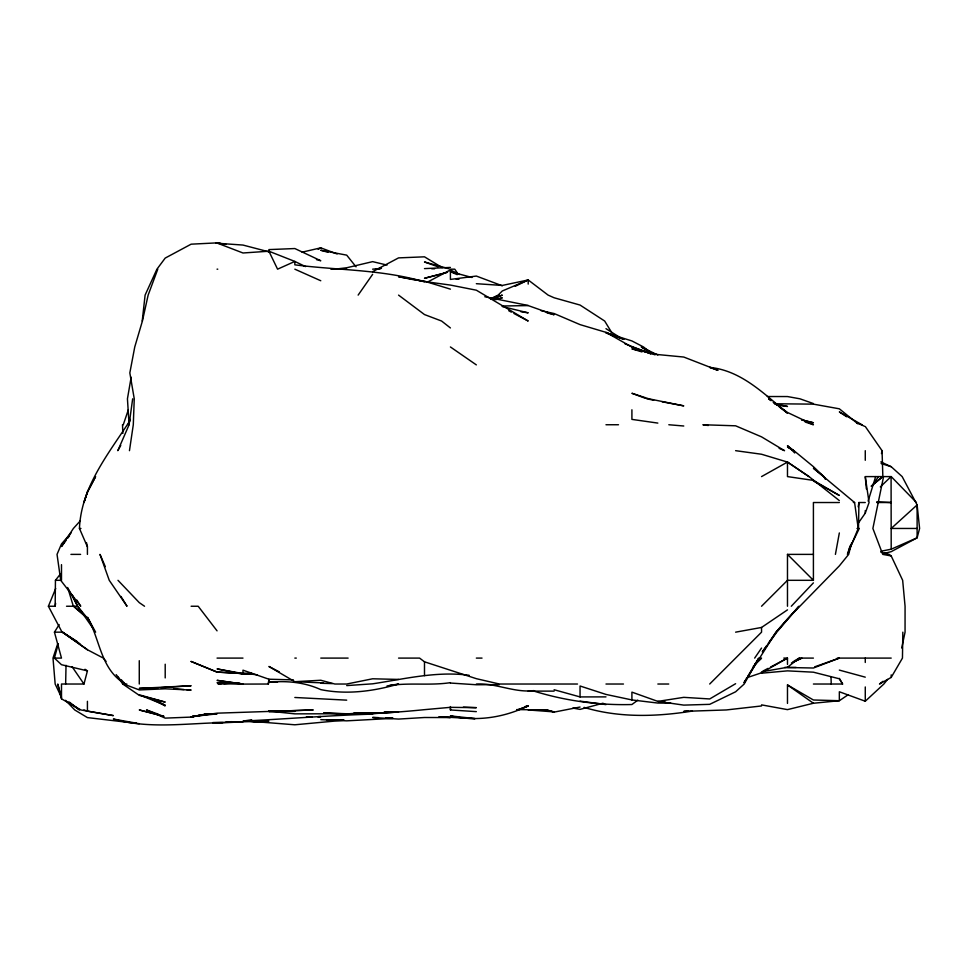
<?xml version="1.0" encoding="UTF-8"?>
<svg xmlns="http://www.w3.org/2000/svg" width="968" height="968" viewBox="0 0 968 968"><rect width="100%" height="100%" fill="white"/><g stroke="black" fill="none" stroke-linecap="round" stroke-linejoin="round"><path stroke-width="1.45" d="M55.696 588.496L48.4 606.246L55.164 606.246L55.442 580.316L60.621 573.734M902.841 632.165L902.454 658.095L891.201 677.418L879.489 684.025L882.997 681.278M858.495 528.455L858.931 502.525L865.271 502.525M65.642 684.025L66.03 665.306M142.223 321.025L145.103 295.107L156.937 269.177L165.201 258.081L191.119 244.178L217.05 242.871M268.354 684.025L268.91 679.415L268.354 684.025L242.98 684.098L217.05 680.359L242.98 684.025L217.05 682.73L240.1 683.42M132.664 398.816L129.095 424.746L117.83 450.677L120.746 445.486M87.422 554.386L87.422 546.811L79.449 528.455C81.118 487.17 108.477 453.665 129.978 420.644M129.458 450.677L133.294 424.746L134.25 398.816L129.833 372.886L134.758 346.955L142.405 321.025L148.14 295.107L157.772 269.177M55.164 606.246L55.599 603.366M858.205 506.845L858.931 502.525M131.152 377.205L127.437 398.816L129.095 424.746M835.408 554.386L839.341 532.932M881.473 453.556L882.054 450.677L865.271 426.477M901.728 648.015L905.056 632.165L905.068 606.246L902.66 580.316L891.201 555.947L889.205 554.386L880.759 552.087M87.422 711.165L113.353 715.606L80.925 709.955L61.492 698.823L61.492 684.025L83.974 684.025L87.422 670.86L84.99 669.263M851.659 542.866L848.658 554.386L839.341 565.881L787.48 618.927L776.034 632.165L768.374 643.2M87.422 670.86L61.492 664.713L54.414 658.095L58.346 643.696M850.11 545.746L847.448 554.386L858.241 528.455L854.587 502.525L813.41 468.197L823.78 476.595L825.414 479.051M868.115 501.085L875.665 476.595M57.717 643.732L52.998 658.095L55.164 684.025L61.492 697.384L57.741 684.025L61.492 698.823M128.224 424.746L130.039 419.289M128.357 409.73L123.275 424.746L122.5 424.746L122.863 433.386M857.854 523.749L865.271 513.173L869.058 502.525L865.271 476.595L882.852 476.595L882.054 450.677M849.214 549.195L859.281 528.455L857.007 528.455M746.304 678.846L743.981 682.73L776.034 632.165L798.927 606.246L776.796 632.165L762.397 651.851M747.865 676.245L758.73 658.095L744.186 684.025L735.62 691.793L709.701 704.341L683.771 705.115L657.841 701.389L631.91 692.132L631.91 699.937L657.841 703.058L670.8 703.143M54.414 658.095L61.492 658.095L54.45 632.165L59.145 624.614M871.89 486.299L878.52 476.595M754.665 658.095L761.55 648.052M762.409 651.779L766.668 645.656M358.136 295.107L372.632 274.331M65.981 540.507L61.492 546.533L73.386 528.455L80.404 520.736M67.784 538.099L69.587 535.691M887.523 679.439L883.857 684.025L865.271 701.231L839.341 691.769L839.341 700.711L813.41 703.24L787.48 709.629L761.55 704.873M71.124 532.884L61.492 543.956L57.039 554.386L60.706 580.316L80.719 606.246L76.835 600.063M735.62 683.698L709.701 698.957L683.771 697.347L657.841 701.389L665.04 701.897M791.292 606.246L813.41 582.857M761.55 606.246L787.48 580.316L813.41 580.316L813.41 502.525L839.341 502.525M709.701 684.025L761.55 632.165L761.55 627.458L787.48 609.864M753.261 666.383L761.55 658.095L755.076 663.951M880.323 486.892L891.08 476.595L891.201 549.195L881.11 551.216M872.967 484.666L882.852 476.595L871.127 486.13M813.41 658.095L799.278 658.095L787.48 667.279L762.99 671.574M637.803 700.166L631.91 704.522C598.393 705.442 564.501 700.747 532.521 690.656M847.968 694.879L839.341 700.711L813.41 699.997L787.48 684.933L787.48 703.409M318.182 249.393L320.771 247.844L337.142 253.979M794.038 661.096L799.278 658.095M746.546 677.83L761.55 672.784L787.48 658.095L787.48 664.399M761.55 476.595L787.48 462.075L809.018 476.595L839.341 500.589M427.082 282.329L450.41 269.915L459.485 274.525M762.845 671.139L768.035 668.392M770.625 667.025L787.48 658.095L783.79 658.095M515.242 286.286L528.201 279.958L548.118 295.107L554.12 297.769L580.05 305.053L604.673 321.025L611.957 332.956M490.449 298.846L498.145 295.107L502.271 290.993L528.201 279.958L528.201 284.096M791.413 662.995L801.891 658.095L792.719 662.233M491.103 298.846L499.149 295.107M372.632 271.657L398.562 257.887L424.492 256.822L442.207 267.628M891.201 549.195L917.12 537.821L919.6 528.455L917.12 504.933L902.164 476.595L891.201 466.709L881.11 463.515M494.079 298.447L502.271 295.107L492.724 298.93M814.778 666.807L839.341 658.095L813.41 668.017L784.6 667.448M496.511 299.523L502.271 297.817L495.071 299.669M603.1 703.204L580.05 709.387L572.85 708.068M158.534 714.299L146.519 709.955L165.201 718.123L191.119 717.094L195.451 715.945M447.531 272.274L424.492 278.288L446.091 272.71M884.353 553.357L891.201 551.663L917.12 537.821L917.12 504.933L891.201 528.455L917.12 528.455M580.05 707.039L554.12 712.109L546.642 709.955L516.682 709.58M302.04 252.188L320.771 247.844M528.201 279.958L502.271 285.439L476.341 283.697M191.119 717.094L208.41 713.767M735.62 632.165L761.55 627.458M192.559 716.368L195.451 715.872M198.331 715.364L201.211 714.868M204.091 714.36L206.971 713.864L191.119 716.84L217.05 713.174L313.209 709.955L268.91 711.54L294.841 711.335L268.91 711.117L294.841 713.852L346.701 713.767L323.651 712.92C357.277 715.195 390.999 712.98 424.492 709.665L450.41 707.33L476.341 707.668L463.382 707.124M469.141 675.289C436.762 670.957 404.503 678.967 372.632 683.819L346.701 685.598M389.91 685.38L398.562 684.025C373.321 691.346 346.774 694.903 320.771 689.615C304.363 682.137 286.697 680.625 268.91 682.246L277.55 681.968M251.632 719.756L242.98 721.1C286.201 718.982 329.338 715.425 372.632 714.106L343.821 714.275M692.447 711.056C656.594 716.78 619.133 718.014 584.055 707.39M387.031 685.949C407.951 682.186 429.381 685.864 450.41 682.658M372.632 269.177L381.452 268.366M761.55 705.95L726.266 709.955L683.771 711.383L688.115 710.996M334.88 269.177L346.701 267.761L372.632 261.638L387.031 265.087M279.28 671.852L268.91 666.48L294.841 681.702L323.651 682.924M533.961 690.62C514.468 693.015 495.785 682.876 476.341 684.025M343.821 720.24L294.841 724.79L248.74 721.136M525.321 706.41L528.201 706.095L517.493 709.955L528.201 705.817C504.074 717.59 476.8 721.801 450.41 715.896L474.901 718.583M192.559 716.465L217.05 713.876L206.971 714.202M136.391 723.156L113.353 719.055C148.636 729.073 185.372 723.411 221.369 722.673M225.701 722.237L231.461 721.656M378.391 712.968L356.781 712.944M384.151 712.424L388.471 712.024M761.55 673.196L787.48 670.86L813.41 672.191L839.341 678.786L842.596 684.025L813.41 684.025M250.18 720.664L268.91 721.087L212.73 722.648L222.821 722.6M227.141 722.213L232.901 721.705M305.501 266.587L294.841 261.433L268.91 251.22L242.98 252.987L217.05 243.016L225.834 244.311M220.958 683.844L218.03 684.025L240.052 683.565M223.898 683.674L235.647 682.96M375.753 269.177L380.025 268.923M251.632 673.22L242.98 673.595L217.05 668.912L242.98 674.055L251.632 673.571M294.841 681.702L320.771 680.25L334.855 684.025L346.701 684.025L372.632 678.786L398.562 679.427M217.05 723.072L242.98 721.85M392.79 718.377L346.701 720.845L320.771 719.647M424.492 268.608L450.41 267.434M158.002 687.752L139.271 688.381L191.119 685.743L160.882 687.655M456.182 279.256L459.062 279.171M306.36 716.937L312.132 716.816M502.271 305.997L528.201 305.598L554.12 314.745L546.92 312.858M787.48 667.509L796.132 667.436M384.151 712.109L398.562 712.012L372.632 713.706L353.901 712.908M499.391 684.63L476.341 684.751L450.41 683.045M554.12 689.736L580.05 696.924L605.98 696.887M215.973 243.246L220.111 243.246M217.05 269.177L217.764 269.177M330.874 269.177L346.701 269.177M450.41 269.177L454.754 269.177L458.166 274.113M605.98 424.746L618.504 424.746M853.365 502.525L854.587 502.525M876.79 502.525L891.201 502.525L876.79 501.847M79.449 528.455L80.937 528.455M70.93 554.386L80.598 554.386M787.48 606.246L787.48 554.386L813.41 554.386M55.442 580.316L61.492 580.316L61.492 564.659M66.526 606.246L77.609 606.246L86.527 617.185M191.119 606.246L198.186 606.246L217.05 630.846M54.45 632.165L62.085 632.165M217.05 658.095L242.98 658.095M294.841 658.095L296.293 658.095M320.771 658.095L348.117 658.095M398.562 658.095L419.58 658.095L424.492 661.81L476.341 678.677L499.428 684.025L577.497 684.025M476.341 658.095L482.028 658.095M837.247 658.095L891.201 658.095M118.048 677.116L122.742 684.025L126.844 684.025M605.98 684.025L623.465 684.025M657.841 684.025L668.731 684.025M450.41 708.576L450.519 709.955L450.41 706.58M533.731 709.955L546.642 709.955L554.12 711.904L528.201 709.943M767.321 396.529L787.48 396.553L799.967 398.816L813.41 403.583M528.201 691.104L554.12 691.128M326.531 719.708L343.821 719.889M431.692 268.765L434.571 268.826M378.391 717.603L372.632 717.47L398.562 719.079L424.492 717.506L450.41 717.554L440.331 716.828M385.591 717.784L392.79 717.966M293.401 679.887L268.91 679.221L242.98 670.171L242.98 674.055M320.771 683.263L332.29 683.602M474.901 718.68L438.891 716.756M268.91 711.117L277.55 711.516M294.841 697.48L346.701 700.154M450.41 709.955L476.341 711.637M217.147 243.246L242.98 245.061L268.91 251.849M173.841 688.768L183.92 689.531M186.8 689.748L191.119 690.075L165.201 688.805L139.271 689.93L123.65 684.025L116.16 674.635M248.74 721.245L263.151 722.322M668.815 424.746L683.771 426.005M248.74 721.003L263.151 722.249M242.98 673.171L257.391 674.829M139.271 723.677L87.422 717.59L74.742 709.955L65.57 700.312M780.281 405.58L787.48 406.451L774.521 403.765L813.41 404.14L839.341 408.811L857.866 423.803M418.721 280.72L450.41 285.076L476.341 290.194L528.201 321.025L513.947 313.487M580.05 701.135L605.98 704.607M735.62 450.677L761.55 454.246L787.48 462.075L808.921 476.595M708.334 425.509L702.901 424.746L735.62 425.811L761.55 436.858L784.54 450.677L779.131 448.353M657.841 423.089L631.91 419.386L631.91 409.779M521.002 311.781L528.201 312.833L502.271 306.553M528.201 305.477L484.799 296.74M891.201 555.947L882.743 554.386L872.882 528.455L883.578 476.595L891.201 476.595L916.442 502.525M662.16 401.793L683.771 405.87L648.875 398.816L631.91 393.274L645.39 398.308M646.745 398.816L653.678 400.171M415.841 280.151L398.562 276.727L424.492 281.216L450.41 289.142M631.91 699.937L605.98 694.431L580.05 685.997L580.05 696.924M541.16 310.74L554.12 313.535L580.05 324.619L605.98 332.339L631.91 347.089L651.016 353.864L624.904 343.785M424.492 281.869C382.239 269.406 338.171 270.399 294.841 264.833L294.841 261.433L277.574 269.177L268.91 251.22M801.891 420.076L813.41 422.762L801.891 419.846M163.761 716.199L139.271 709.955L163.761 716.332M316.451 259.593L320.771 260.743L294.841 248.546L268.91 249.599L268.91 252.055M472.021 277.489L450.41 271.681L457.235 274.682M839.341 670.098L865.271 677.164M448.971 268.777L424.492 261.977L437.984 266.769M327.971 252.285L320.771 250.252L346.701 255.141L356.03 266.829M641.99 351.929L631.91 348.843L657.841 354.566L683.771 357.047L718.002 370.345L709.701 367.392C741.343 370.466 764.175 394.036 787.48 413.142L779.264 406.875M805.219 422.048L813.41 424.746L787.48 412.453L773.384 402.228M856.958 422.956L864.303 426.15M631.91 347.052L655.106 354.845M83.901 709.955L86.249 710.754M623.719 339.344L605.98 332.823L631.91 340.942L643.49 346.955L650.109 352.11M502.271 285.79L476.341 276.062L450.41 279.425L450.41 269.915M623.719 339.224L605.98 332.46L612.466 335.581M294.841 269.177L320.771 280.744M880.832 461.905L891.201 466.709M657.841 355.05L641.252 346.955L645.995 350.15M154.832 700.154L165.201 705.273L139.271 694.806L165.201 702.102L139.271 695.339L122.742 684.025M152.242 699.174L165.201 705.854L161.499 703.446M77.44 641.711L62.46 632.165L87.422 649.746L103.346 658.095L106.069 661.398M508.757 310.752L511.346 312.119M813.41 481.023L839.341 495.434L813.41 480.394L787.48 476.595L787.48 462.075M862.028 424.746L839.341 411.932L846.589 416.736M605.98 328.66L620.79 337.977M79.933 643.768L62.46 632.165L87.422 649.746M144.535 606.246L139.271 602.628L117.987 580.316M450.41 346.955L476.341 364.888M67.518 701.582L79.558 709.955L69.394 702.115M787.48 684.933L813.41 703.24M771.036 400.522L768.689 398.816L771.036 400.607M398.562 295.107L424.492 314.564L441.577 321.025L450.41 327.946M773.384 402.398L776.917 405.084M86.333 617.354L73.35 606.246L67.675 587.515M74.112 606.246L86.309 617.281M823.78 476.595L813.41 466.661L793.966 450.677L787.48 446.986L793.712 450.677L787.48 445.691L794.74 452.976M787.48 554.386L813.41 580.316M121.242 679.73L125.199 684.025C100.321 669.19 100.406 639.957 87.422 617.209L95.626 632.165L77.609 606.246L68.631 589.391M72.104 666.746L83.974 684.025M823.828 476.595L825.462 479.051M120.939 596.421L127.014 606.246L109.251 580.316L99.994 554.386L105.306 566.667M839.341 678.386L842.596 684.025M48.4 606.246L61.492 631.088M72.503 595.32L77.609 606.246M86.467 542.576L87.422 546.811M865.271 476.934L866.396 488.973M831.004 676.826L831.234 684.025M891.201 674.865L891.201 677.418M865.271 450.677L865.271 460.284M865.271 510.572L865.271 513.173M865.271 658.095L865.271 662.463M865.271 686.953L865.271 701.231M761.55 671.828L761.55 672.784M424.492 661.81L424.492 675.616M165.201 664.217L165.201 677.927M139.271 660.696L139.271 684.025M87.422 701.316L87.422 709.955M87.422 492.022L83.938 502.525L87.422 492.107L95.59 476.595L87.422 492.022M361.1 712.944L346.701 713.912L372.632 713.222L361.1 712.944M320.771 716.622L317.891 716.683L320.771 716.622M242.98 673.595L217.05 672.07L191.119 661.471L217.05 672.07L242.98 673.595"/></g></svg>
